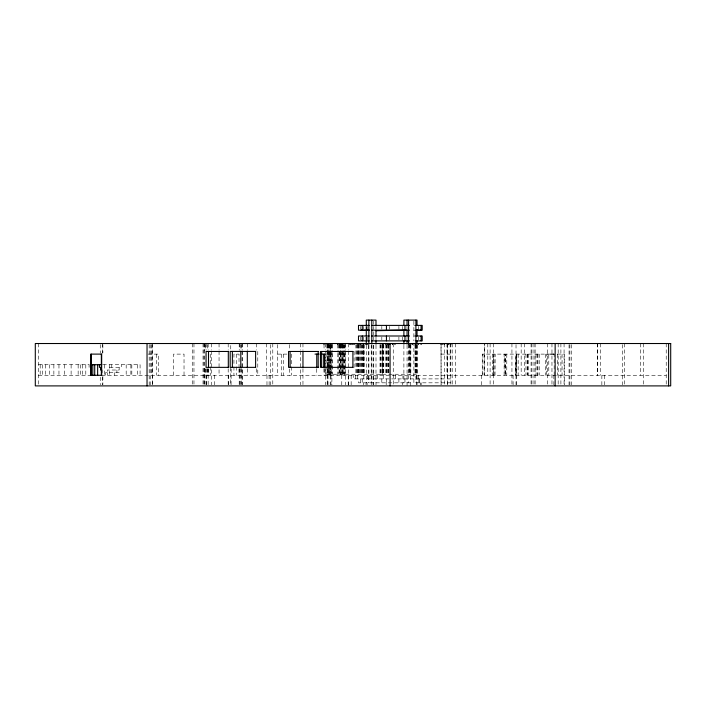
<?xml version="1.0" encoding="UTF-8"?>
<svg xmlns="http://www.w3.org/2000/svg" width="706" height="706" viewBox="0 0 706 706"><rect width="100%" height="100%" fill="white"/><g stroke="black" fill="none" stroke-linecap="round" stroke-linejoin="round"><path stroke-width="0.53" stroke-dasharray="3.53 2.65" d="M495.021 375.301L495.188 354.112M413.884 325.404L416.469 325.404M413.884 335.994L416.469 335.994M148.031 354.112L158.435 354.112L158.435 375.301M277.423 354.112L286.901 354.112M440.994 354.112L444.498 354.112M446.951 354.112L450.172 354.112M554.175 375.301L554.175 354.112L505.54 354.112L505.54 375.301M557.131 354.112L564.553 354.112L564.562 384.841M38.468 364.711L88.894 364.711M102.864 364.711L140.079 364.711L140.079 375.301M109.545 367.358L121.388 367.358L121.388 364.711M119.155 372.653L105.476 372.653L105.476 375.301M326.949 374.242L416.443 374.242M38.468 375.301L90.289 375.301M101.682 375.301L666.217 375.301M450.816 378.901L353.247 378.901L353.247 375.301M410.318 382.828L358.489 382.828L358.489 378.901M450.816 382.828L413.884 382.828L413.884 343.054M554.289 354.094L546.576 354.112L546.576 375.301M554.175 354.112L548.791 354.05L548.791 375.301M380.005 374.242L382.44 374.286L382.44 344.528M413.884 330.179L416.469 330.276M371.224 384.876L371.224 345.181M666.217 343.522L666.217 384.841M643.537 343.522L643.537 384.814M640.36 343.522L640.36 375.301M624.722 343.522L624.722 384.841M622.321 344.616L622.321 384.841M604.265 375.301L604.265 384.841M601.856 375.301L601.856 384.841M600.621 343.522L600.621 375.301M597.444 343.522L597.444 375.301M597.4 343.522L597.4 375.301M571.736 344.607L571.736 384.814M569.892 344.616L569.892 384.841M569.062 344.607L569.062 384.814M564.076 343.522L564.076 384.841M562.055 354.112L562.055 375.301M560.899 343.522L560.899 385.9M558.172 343.522L558.172 384.841M557.581 354.112L557.581 375.301M553.875 375.301L553.875 384.841M551.96 343.522L551.96 384.841M547.538 343.522L547.538 385.9M545.473 354.112L545.473 375.301M539.225 354.112L539.225 375.301M537.919 354.112L537.919 375.301M537.231 354.112L537.231 375.301M536.039 354.112L536.039 375.301M535.113 343.522L535.113 385.9M533.974 343.522L533.974 384.841M531.936 343.522L531.936 385.9M531.08 343.522L531.08 384.841M528.741 354.112L528.741 375.301M527.585 354.112L527.585 375.301M527.223 354.112L527.223 375.301M525.952 354.112L525.952 375.301M524.337 343.522L524.337 375.301M521.169 343.522L521.169 375.301M518.142 354.112L518.142 375.301M516.66 384.841L516.501 354.112L515.283 375.301L515.283 354.112M516.633 354.112L516.633 375.301M516.024 344.616L516.024 384.841M513.085 375.301L513.085 384.841M511.938 343.522L511.938 384.841M506.784 354.112L506.784 375.301M504.128 375.301L504.128 354.112L505.24 375.301L505.399 354.112L494.05 354.112L494.05 375.301M493.573 375.301L493.573 354.112L482.251 354.112L482.251 375.301M493.282 343.522L493.282 384.841M492.585 354.112L492.585 375.301M490.105 343.522L490.105 384.841M487.793 343.522L487.793 375.301M482.939 354.112L482.939 375.301M481.307 375.301L481.307 384.841M455.388 343.522L455.388 384.841M452.202 343.522L452.202 384.841M450.816 343.522L450.816 385.9M450.172 343.522L450.172 375.301M447.719 344.607L447.719 384.814M447.622 343.522L447.622 384.841M446.951 343.522L446.951 375.301M444.498 343.522L444.498 384.876M441.082 344.528L441.082 384.841L440.994 343.522M421.173 382.828L421.173 384.876M420.388 382.828L420.388 384.876M419.558 378.901L419.558 382.828M418.879 378.901L418.879 382.828M418.72 375.301L418.72 378.901M418.499 326.375L418.499 329.296M418.499 336.974L418.499 339.904M417.167 344.581L417.167 375.301M417.034 345.181L417.034 384.876M416.584 375.301L416.584 378.901M416.443 344.581L416.469 384.876M416.187 344.581L416.187 374.242M415.905 345.225L415.905 382.828M415.587 344.581L415.587 374.242M415.393 344.581L415.393 374.242M414.996 344.581L414.996 374.242M413.884 321.159L413.884 340.883M410.839 344.528L410.839 375.301M410.318 345.181L410.318 385.9M409.948 343.522L409.948 375.301M409.251 344.528L409.251 374.286M409.021 344.528L409.021 374.286M408.571 344.528L408.597 382.828M406.965 326.357L407.062 329.296M407.062 336.974L406.965 339.904M407.062 345.181L407.062 385.9M404.953 378.901L404.953 382.828M403.894 345.225L403.894 382.828M402.941 375.301L402.941 378.901M402.367 326.375L402.367 330.276M402.367 336.974L402.367 340.883M402.367 382.828L402.367 384.876M398.899 326.357L398.899 329.225M398.899 336.974L398.899 339.904M398.899 378.901L398.899 382.828M395.439 375.301L395.439 378.901M393.251 343.522L393.251 385.9M389.641 326.357L389.641 329.225M389.641 336.974L389.641 339.904M388.944 344.581L388.944 374.242M388.741 344.581L388.741 374.242M388.547 344.581L388.547 375.301M388.353 344.581L388.353 375.301M387.709 344.581L387.709 374.242M386.853 344.581L386.853 374.242M386.535 344.581L386.535 374.242M386.438 378.901L386.438 382.828M386.191 382.828L386.191 384.876M385.785 344.581L385.785 374.242M383.79 344.528L383.79 374.286M383.19 344.528L383.19 374.286M383.243 375.301L383.243 378.901M382.97 344.528L382.97 374.286M382.873 344.581L382.873 375.301M382.07 344.581L382.07 374.242M381.822 326.357L381.822 329.225M381.822 336.974L381.822 339.904M381.822 378.901L381.822 382.828M381.037 344.581L381.037 374.242M380.693 344.581L380.693 374.242M380.005 344.581L380.005 375.301M377.454 375.301L377.454 378.901M375.998 326.357L375.998 329.225M375.998 336.974L375.998 339.904M375.998 345.181L375.998 384.876M373.756 321.159L373.756 324.345M373.756 326.463L373.756 329.64M373.756 331.758L373.756 334.935M373.756 336.974L373.756 339.904M373.756 345.181L373.756 384.876M373.112 345.181L373.112 384.876M371.797 345.225L371.797 382.828M368.867 345.225L368.867 382.828M368.779 345.225L368.779 382.828M367.605 375.301L367.605 378.901M367.12 326.357L367.12 329.225M367.12 336.974L367.12 339.904M367.12 382.828L367.12 384.876M366.29 326.357L366.29 329.225M366.29 336.974L366.29 339.904M366.29 345.225L366.29 382.828M366.035 326.357L366.035 329.225M366.035 336.974L366.035 339.904M366.035 382.828L366.035 384.876M364.578 344.581L364.578 374.242M363.722 326.357L363.722 329.225M363.722 336.974L363.722 340.883M363.74 344.581L363.802 378.901M363.722 382.828L363.722 384.876M363.616 344.581L363.616 374.242M363.299 344.581L363.299 374.242M363.087 344.581L363.087 374.242M362.655 344.581L362.655 375.301M362.24 378.901L362.24 382.828M361.966 344.581L361.966 374.242M361.551 344.581L361.551 374.242M360.757 326.357L360.757 329.225M360.757 336.974L360.757 339.904M360.757 378.901L360.757 382.828M360.572 344.581L360.572 374.242M359.91 344.581L359.91 374.242M358.992 344.581L359.107 375.301M358.648 344.581L358.648 374.242M358.507 344.581L358.507 374.242M357.845 344.581L357.845 374.242M357.36 375.301L357.36 378.901M357.192 344.581L357.192 374.242M356.759 344.581L356.759 374.242M355.886 344.581L355.886 375.301M355.489 375.301L355.489 378.901M354.077 351.464L354.077 367.358M351.156 375.301L351.156 384.841M348.579 343.522L348.579 350.097M348.579 351.191L348.579 385.9M348.217 375.301L348.217 384.841M345.402 343.522L345.402 350.097M345.402 351.191L345.402 384.841M345.066 344.581L345.066 352.268M345.066 353.371L345.066 374.242M344.422 344.581L344.422 352.259M344.422 353.353L344.422 375.301M344.007 344.581L344.007 352.268M344.007 353.371L344.007 374.242M343.813 344.581L343.813 350.07M343.813 351.173L343.813 374.242M343.39 344.581L343.39 352.268M343.39 353.371L343.39 374.242M342.701 344.581L342.701 352.268M342.701 353.371L342.701 374.242M342.551 344.581L342.551 350.07M342.551 351.173L342.551 375.301M342.207 344.581L342.207 350.07M342.207 351.173L342.207 374.242M341.748 344.581L341.748 350.07M341.748 351.173L341.748 374.242M341.766 375.301L341.766 384.841M341.077 344.581L341.077 352.268M341.139 353.353L341.139 375.301M340.777 344.581L340.777 352.268M340.777 353.371L340.777 374.242M340.574 344.581L340.574 352.268M340.574 353.371L340.574 374.242M340.142 344.581L340.142 350.07M340.142 351.173L340.142 374.242M339.286 344.581L339.286 350.07M339.286 351.173L339.286 374.242M339.127 344.581L339.127 350.07M339.127 351.173L339.127 374.242M338.792 344.581L338.792 352.268M338.792 353.371L338.792 374.242M337.795 344.581L337.795 352.268M337.795 353.371L337.795 375.301M332.323 344.581L332.323 352.268M332.323 353.371L332.323 374.242M331.908 344.581L331.908 352.259M331.908 353.353L331.908 384.841M331.749 344.581L331.749 350.061M331.749 351.164L331.749 375.301M330.973 375.301L330.973 384.841M330.867 344.581L330.867 352.268M330.867 353.371L330.867 374.242M330.576 344.581L330.576 352.268M330.576 353.371L330.576 374.242M330.373 344.581L330.373 352.268M330.373 353.371L330.373 374.242M330.214 350.061L330.214 344.581L330.108 352.259M330.214 351.164L330.214 384.841M330.108 353.353L330.108 375.301M329.402 344.581L329.402 352.268M329.402 353.371L329.402 375.301M329.243 344.581L329.243 350.07M329.243 351.173L329.243 374.242M328.872 343.522L328.934 375.301M328.74 344.581L328.74 352.268M328.74 353.371L328.74 374.242M328.608 344.581L328.608 350.07M328.608 351.173L328.608 374.242M328.025 375.301L328.025 384.841M327.593 344.581L327.593 350.07M327.593 351.173L327.593 374.242M327.319 343.522L327.319 384.841M327.169 344.581L327.187 384.841M326.949 344.581L326.949 352.268M326.949 353.371L326.949 375.301M325.819 354.112L325.819 365.77M325.819 366.829L325.819 375.301M325.695 343.522L325.695 350.035M325.695 351.12L325.695 384.814M324.186 368.947L324.186 375.301M324.01 344.581L324.08 350.061M324.01 368.717L324.08 375.301M316.747 368.947L316.747 375.301M302.962 343.522L302.962 350.097M302.962 368.726L302.962 384.841M300.429 343.522L300.429 350.097M300.429 351.191L300.429 384.841M291.296 354.112L291.296 365.77M291.296 366.829L291.296 375.301M289.284 344.581L289.284 349.876M289.284 368.947L289.284 375.301M283.6 354.112L283.6 375.301M281.42 354.112L281.42 375.301M277.423 344.581L277.423 375.301M272.79 343.522L272.79 384.841M270.31 344.616L270.31 384.841M269.118 375.301L269.118 384.841M266.974 375.301L266.974 385.9M266.48 343.522L266.48 375.301M257.787 351.42L257.787 375.301M256.428 343.522L256.428 350.097M256.428 368.726L256.428 375.301M247.312 343.522L247.312 350.097M247.312 368.726L247.312 375.301M242.59 343.522L242.59 350.097M242.59 351.191L242.59 384.841M242.008 343.522L242.008 350.097M242.008 351.191L242.008 384.841M241.673 344.607L241.673 350.035M241.673 368.514L241.673 384.814M240.79 344.616L240.79 350.097M240.79 368.726L240.79 384.841M239.881 343.522L239.881 350.097M239.881 368.726L239.881 384.841M239.202 343.522L239.193 350.097M239.202 368.726L239.202 384.841M239.025 367.888L239.025 354.112L233.942 354.112L233.942 365.77M239.025 368.947L239.025 375.301M236.245 354.112L236.245 365.77M236.245 366.829L236.245 375.301M233.942 366.829L233.942 375.301M231.153 368.947L231.047 384.841M230.756 345.508L230.756 350.467M230.756 367.358L230.756 384.841M228.735 375.301L228.735 384.841M228.188 343.522L228.188 350.097M228.188 368.726L228.188 384.841M219.054 343.522L219.054 350.097M219.054 351.191L219.054 375.301M214.333 375.301L214.333 384.841M211.262 343.522L211.262 350.097M211.262 351.191L211.262 384.841M210.247 354.112L210.247 365.77M210.247 366.829L210.247 375.301M208.632 368.947L208.632 375.301M208.155 343.522L208.155 350.097M208.155 368.726L208.155 384.841M207.432 344.616L207.432 350.097M207.432 368.726L207.432 375.301M207.14 368.947L207.14 375.301M206.602 375.301L206.602 384.841M206.214 343.522L206.214 350.097M206.214 368.726L206.214 384.841M205.472 344.581L205.472 349.876M205.472 368.947L205.472 375.301M204.996 343.522L204.996 350.097M204.996 368.726L204.996 384.841M204.74 343.522L204.74 350.097M204.74 368.726L204.74 375.301M204.272 343.522L204.272 384.841M203.919 343.522L203.919 384.841M203.037 343.522L203.037 384.841M193.965 343.522L193.965 384.841M192.261 343.522L192.261 384.841M184.028 375.301L184.028 354.112L173.464 354.112L173.464 375.301M156.626 354.112L156.626 375.301M152.699 375.301L152.699 384.841M152.337 343.522L152.337 384.841M152.046 344.616L152.046 375.301M151.834 344.616L151.834 375.301M150.21 344.616L150.21 384.841M149.187 344.616L149.187 384.841M137.546 364.711L137.546 375.301M131.819 364.711L131.819 375.301M130.875 364.711L130.875 375.301M126.18 364.711L126.18 375.301M119.155 367.358L119.155 370.006L107.312 370.006L107.312 372.653M116.922 370.006L116.922 372.653M114.69 372.653L114.69 375.301M111.777 364.711L111.777 367.358M109.545 364.711L109.545 375.301M107.515 372.653L107.515 375.301M104.497 364.711L104.497 375.301M102.864 344.581L102.864 353.053M102.864 376.36L102.864 384.841M102.485 343.522L102.485 353.3M102.485 377.207L102.485 384.814M100.252 344.607L100.252 353.3M100.252 377.207L100.252 384.814M89.088 364.711L89.088 367.358M85.797 364.711L85.797 375.301M82.337 364.711L82.337 375.301M80.625 364.711L80.625 375.301M78.145 364.711L78.145 375.301M71.112 364.711L71.112 375.301M64.714 364.711L64.714 375.301M58.96 364.711L58.96 375.301M53.868 364.711L53.868 375.301M49.429 364.711L49.429 375.301M45.669 364.711L45.669 375.301M42.581 364.711L42.581 375.301M40.18 364.711L40.18 375.301M38.468 343.522L38.468 384.841M484.616 375.301L484.616 343.522L484.563 375.301"/><path stroke-width="1.06" d="M375.769 330.567L407.062 330.276L407.062 335.994M407.062 330.276L375.83 330.629M369.247 325.404L358.489 325.404L358.489 330.179L369.114 330.179M371.797 325.404L409.48 325.404M415.905 325.404L422.206 325.404L422.206 330.179L415.905 330.179M371.797 330.179L409.48 330.179M416.469 330.276L421.085 330.276M369.247 335.994L358.489 335.994L358.489 340.883L369.247 340.883M371.797 335.994L409.48 335.994M415.905 335.994L422.206 335.994L422.206 340.883L415.905 340.883M371.797 340.883L409.48 340.883M255.669 351.42L230.191 351.42L230.191 367.358L255.669 367.358M228.638 351.464L206.064 351.464L206.064 367.358L228.638 367.358M318.627 351.464L288.56 351.464L288.56 367.358L318.627 367.358M353 351.464L320.462 351.464L320.462 367.358L353 367.358M315.008 354.112L319.086 354.112M321.124 354.112L324.813 354.112M90.289 364.711L101.761 364.711M90.721 375.301L101.805 375.301M360.757 330.179L369.132 330.258M366.035 330.179L369.247 330.24M416.655 330.24L418.499 330.276M341.766 343.522L341.819 344.581M668.608 343.522L668.608 385.9M555.145 343.522L555.145 385.9M450.816 343.522L450.816 344.581M448.778 343.522L448.778 344.581M447.639 343.522L447.639 344.581M444.498 343.522L444.498 344.528M442.847 343.522L442.847 344.528M441.082 343.522L441.082 344.528M421.076 325.404L421.076 330.179M421.076 335.994L421.076 340.883M421.111 343.522L421.111 344.581M418.314 343.522L418.314 344.581M417.034 325.404L417.034 320.1L403.894 320.1L403.894 325.404M417.034 330.179L417.034 335.994M417.034 340.883L417.034 344.104M415.905 320.1L415.905 344.14M415.349 343.522L415.349 344.528M412.595 343.522L412.595 344.528M410.839 343.522L410.839 344.528M408.597 320.1L408.571 344.528M407.062 320.1L407.062 325.404M407.062 340.883L407.062 344.104M404.953 325.404L404.953 330.179M404.953 335.994L404.953 340.883M403.894 330.179L403.894 335.994M403.894 340.883L403.894 344.14M394.963 343.522L394.963 344.581M392.501 343.522L392.501 344.581M390.074 343.522L390.074 385.9M389.756 343.522L389.756 344.581M387.382 343.522L387.382 344.581M386.438 325.404L386.438 330.179M386.438 335.994L386.438 340.883M385.785 343.522L385.785 344.581M382.873 343.522L382.873 344.581M382.44 343.522L382.44 344.528M375.998 325.404L375.998 320.1L366.29 320.1L366.29 325.404M375.998 330.179L375.998 335.994M375.998 340.883L375.998 344.104M371.797 320.1L371.797 344.14M368.867 320.1L368.867 344.14M367.835 343.522L367.835 344.581M366.29 330.179L366.29 335.994M366.29 340.883L366.29 344.14M365.99 343.522L365.99 344.581M362.24 325.404L362.24 330.179M362.24 335.994L362.24 340.883M360.572 343.522L360.572 344.581M359.107 343.522L359.107 344.581M357.845 343.522L357.845 344.528M354.165 343.522L354.165 344.581M352.797 343.522L352.797 344.581M352.894 351.464L352.894 367.358M351.103 343.522L351.103 344.581M349.867 343.522L349.867 344.581M342.384 343.522L342.384 344.581M341.66 343.522L341.66 344.581M341.139 343.522L341.077 344.581M340.76 343.522L340.76 344.581M340.177 343.522L340.177 344.581M339.127 343.522L339.127 344.581M337.609 343.522L337.539 344.581M331.908 343.522L331.908 344.581M330.214 343.522L330.214 344.581M328.608 343.522L328.608 344.581M327.593 343.522L327.593 344.581M327.063 343.522L327.063 344.581M324.186 354.112L324.186 367.888M324.01 343.522L324.01 344.581M324.01 354.456L324.08 367.623M321.645 351.464L321.645 367.358M318.185 351.464L318.185 367.358M316.747 354.112L316.747 367.888M302.962 351.191L302.962 367.632M290.095 351.464L290.095 367.358M255.616 351.42L255.616 367.358M247.312 351.191L247.312 367.632M240.79 351.191L240.79 367.632M232.371 351.42L232.371 367.358M228.312 351.464L228.312 367.358M208.508 351.464L208.508 367.358M147.033 343.522L147.033 385.9M101.805 372.653L101.805 370.006L100.605 370.006L100.605 367.358L99.414 367.358L99.414 364.711M101.682 375.301L101.682 354.112L90.809 354.112L90.809 375.301M101.346 354.112L101.346 375.301M97.64 364.711L97.64 375.301M94.719 364.711L94.719 375.301M92.821 364.711L92.821 375.301M91.145 354.112L91.145 375.301M670.7 343.522L35.3 343.522L35.3 385.9L670.7 385.9L670.7 343.522"/></g></svg>
